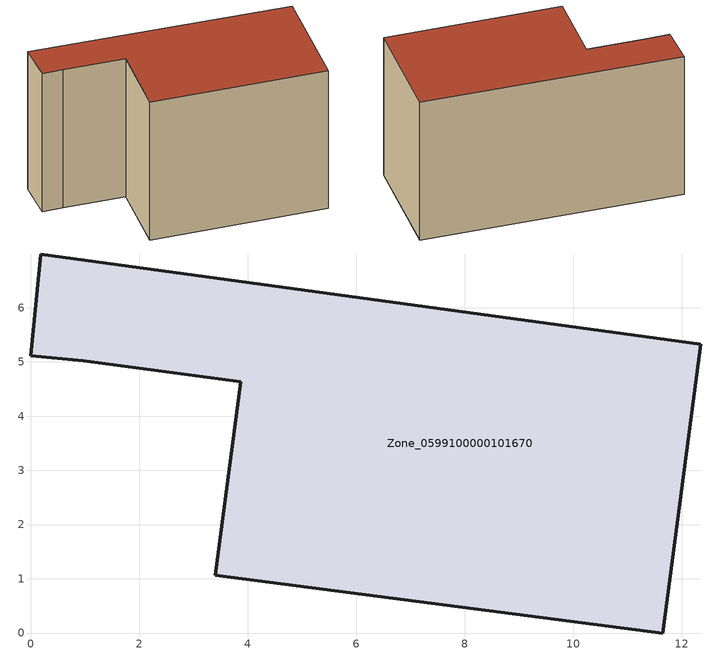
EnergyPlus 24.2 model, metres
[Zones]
Zone_0599100000101670
 floor ground (C_G): 3.88,4.63 0.96,5.02 0,5.11 0.18,6.99 12.35,5.32 11.65,0 3.4,1.06 z0
 wall outside (C_F): 0.96,5.02 3.88,4.63 3.4,1.06 11.65,0 12.35,5.32 0.18,6.99 0,5.11 0.96,5.02 z0:7.4
 roof outside (C_R): 11.65,0 12.35,5.32 0.18,6.99 0,5.11 0.96,5.02 3.88,4.63 3.4,1.06 z7.4
[BUILDING]
Pand.0599100000101670: North Axis=0; Terrain=City; Loads Convergence Tolerance Value=0.04; Temperature Convergence Tolerance Value=0.4; Solar Distribution=FullExterior; Maximum Number of Warmup Days=25; Minimum Number of Warmup Days=1
[Site:Location]
Rotterdam.The.Hague.AP_ZH_NLD Design_Conditions: Latitude=51.96; Longitude=4.45; Time Zone=1; Elevation=-4.5
[SITE:GROUNDTEMPERATURE:BUILDINGSURFACE]
18, 18, 18, 18, 18, 18, 18, 18, 18, 18, 18, 18
[MATERIAL] Thermal Absorptance=0.9; Solar Absorptance=0.7; Visible Absorptance=0.7
Name | Roughness | Thickness | Conductivity | Density | Specific Heat
G.TI.1975-1991 | MediumSmooth | 0.15 | 0.288461 | 540 | 1210
F.TI.1975-1991 | Rough | 0.3 | 0.230769 | 1920 | 840
R.TI.1975-1991 | MediumRough | 0.2 | 0.153846 | 1500 | 1000
[CONSTRUCTION]
C_G: G.TI.1975-1991
C_F: F.TI.1975-1991
C_R: R.TI.1975-1991
[ZONE]
Zone_0599100000101670: Type=1; Multiplier=1; Ceiling Height=Autocalculate; Volume=Autocalculate; Floor Area=autocalculate; Part of Total Floor Area=Yes
[ZONEINFILTRATION:DESIGNFLOWRATE]
Infil_Zone_0599100000101670: Zone or ZoneList or Space or SpaceList=Zone_0599100000101670; Schedule=AlwaysOn; Design Flow Rate Calculation Method=Flow/Area; Flow Rate per Floor Area=0.003; Constant Term Coefficient=1; Temperature Term Coefficient=0; Velocity Term Coefficient=0; Velocity Squared Term Coefficient=0
[HVACTEMPLATE:ZONE:IDEALLOADSAIRSYSTEM]
Zone_0599100000101670: Maximum Heating Supply Air Temperature=50; Minimum Cooling Supply Air Temperature=13; Maximum Heating Supply Air Humidity Ratio=0.0156; Minimum Cooling Supply Air Humidity Ratio=0.0077; Heating Limit=NoLimit; Cooling Limit=NoLimit; Dehumidification Control Type=ConstantSensibleHeatRatio; Cooling Sensible Heat Ratio=0.7; Dehumidification Setpoint=60; Humidification Control Type=None; Humidification Setpoint=30; Outdoor Air Method=None; Outdoor Air Flow Rate per Person=0.00944; Outdoor Air Flow Rate per Zone Floor Area=0; Outdoor Air Flow Rate per Zone=0; Demand Controlled Ventilation Type=None; Outdoor Air Economizer Type=NoEconomizer; Heat Recovery Type=None; Sensible Heat Recovery Effectiveness=0.7; Latent Heat Recovery Effectiveness=0.65
[ZONECONTROL:THERMOSTAT]
ThermostatControl_Zone_0599100000101670: Zone or ZoneList=Zone_0599100000101670; Control Type Schedule=DualSetpointControlType; Control 1=Thermostat_Zone_0599100000101670; Temperature Difference Between Cutout And Setpoint=0
[THERMOSTATSETPOINT:DUALSETPOINT]
Thermostat_Zone_0599100000101670: Heating Setpoint Temperature Schedule=HeatingSetpoint_Zone_0599100000101670; Cooling Setpoint Temperature Schedule=CoolingSetpoint_Zone_0599100000101670
[SCHEDULE:COMPACT]
HeatingSetpoint_Zone_0599100000101670: Through: 12/31, For: AllDays, Until: 24:00, 21
CoolingSetpoint_Zone_0599100000101670: Through: 12/31, For: AllDays, Until: 24:00, 24
DualSetpointControlType: Through: 12/31, For: AllDays, Until: 24:00, 4
AlwaysOn: Through: 12/31, For: AllDays, Until: 24:00, 1
